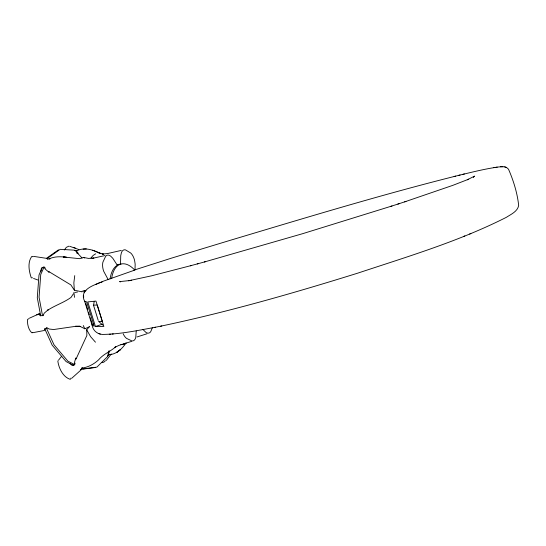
<?xml version="1.0" encoding="UTF-8"?>
<svg xmlns="http://www.w3.org/2000/svg" width="546" height="546" viewBox="0 0 546 546"><rect width="100%" height="100%" fill="white"/><g stroke="black" fill="none" stroke-linecap="round" stroke-linejoin="round"><path stroke-width="0.82" d="M84.657 301.242L92.069 325.088L94.233 326.283L86.65 301.897L84.657 301.283C79.579 291.53 89.899 286.589 97.311 283.743M109.166 352.395L108.176 353.371L108.381 355.589L107.425 356.204M111.691 278.426L111.862 277.122A31.607 16.503 74.7 0 1 133.893 269.212L134.698 270.113L103.501 281.129L100.805 282.637M110.087 278.904C110.852 273.785 112.647 268.079 117.281 265.213L112.756 258.244L110.722 256.197A10.087 5.235 75.1 0 0 105.719 256.19L102.907 262.128A10.128 5.276 75.2 0 0 103.692 271.266L108.183 279.62M94.13 301.733L93.578 305.473L98.205 320.359M40.807 271.683L41.414 268.113L43.38 267.13L45.345 268.052M74.747 275.621L73.847 282.876L74.358 290.185L82.016 291.857M70.912 378.091L70.721 378.965L70.072 379.286C62.81 376.904 58.688 367.888 57.815 360.926M78.331 253.139L76.993 253.064L77.075 252.696L81.996 257.93M109.064 350.621L108.436 353.603L108.176 353.371M73.928 292.369L74.495 297.345M108.715 354.34L108.579 354.839L108.872 354.142M44.008 266.714L45.345 269.192L49.024 272.297L48.649 271.287M152.471 327.552L150.71 331.688A9.753 5.153 74.3 0 1 145.912 332.384L142.895 329.436M108.381 355.589L108.934 354.006M108.245 354.381L107.432 356.715L96.888 367.124L83.033 368.891L81.525 368.12M76.071 358.981L86.875 335.483L86.698 329.784L89.646 326.412M43.83 267.622L40.745 274.481L39.059 297.222L42.479 315.472M47.604 259.234L48.287 257.705L60.169 249.331L74.304 250.15L76.44 251.549M42.438 267.376L38.998 275L37.285 297.727L40.704 315.963M42.97 315.731L44.246 313.151L48.341 309.63L47.734 310.203C55.132 305.31 63.807 302.648 71.021 297.42L73.369 293.844M84.821 291.223L84.05 292.513M111.295 353.951L106.306 360.415M64.285 250.068L66.305 247.358L68.919 246.137M105.487 360.715L103.679 362.291L102.102 362.36M75.15 363.138L74.017 365.021L71.833 365.254L70.134 363.472M125.86 343.236C122.038 348.962 116.373 354.231 109.186 354.757M61.207 356.763L58.463 360.271M82.521 367.786L81.177 369.28M473.648 176.87L473.348 177.252L474.57 176.112L467.315 179.777L468.584 179.231L452.859 185.34L404.62 201.877M90.95 257.992L93.202 255.385L95.68 253.815M81.142 369.84L71.744 378.269M46.567 258.231L58.477 249.85M126.201 343.045L123.71 344.335L120.857 344.628M38.527 314.025L36.821 314.844L39.005 313.848M29.375 318.209L37.961 314.325M89.073 326.958L84.828 328.781L79.887 326.317L75.546 326.337L79.887 326.317M32.453 277.675L31.791 277.989L31.183 277.6C28.999 271.082 27.437 262.701 31.62 256.627L32.289 256.354L32.897 256.784M98.369 283.285L102.498 281.531M95.891 284.364L99.761 282.671M32.385 332.514L31.75 332.787C28.494 329.661 27.116 323.955 27.559 319.478L28.754 318.693M76.863 250.744C84.691 246.915 93.421 249.891 100.669 253.637L97.734 252.382L103.344 254.156M49.195 258.852C54.655 256.306 60.893 256.49 66.721 257.337L63.275 256.968L79.559 258.681L83.804 257.473L88.425 258.408L93.857 258.094L92.097 258.415L104.962 255.576M80.405 369.601L81.163 369.294M160.585 326.208C227.252 312.196 292.813 293.373 357.821 273.123C407.958 256.49 459.07 241.284 506.333 217.335C510.96 214.319 517.533 211.555 518.666 205.494C517.383 193.113 513.452 180.583 508.51 169.199C505.896 165.691 500.935 166.783 497.208 167.137C484.159 169.062 471.355 172.331 458.544 175.396M463.629 236.425L464.817 235.954M469.621 234.043L470.85 233.558M123.771 343.891L125.327 343.298M133.422 270.475L133.995 270.27M43.175 315.206L42.049 315.745L40.104 315.424L39.524 313.418L40.158 315.656M135.039 269.799L171.417 258.156L231.695 239.871C307.514 217.199 383.272 194.137 460.087 175.02M95.434 326.481L103.842 326.44L95.966 301.085L87.79 301.911L95.434 326.481L101.993 324.324M137.005 336.971L146.976 333.777M397.843 204.088L405.965 201.447M390.827 206.361L399.106 203.685M392.001 205.978L302.586 233.702L204.354 261.984M91.987 324.522L93.496 324.051M131.504 341.407L119.042 345.345L114.448 347.556L115.82 346.73C110.442 351.563 103.385 353.972 98.635 359.814C93.953 364.189 88.07 367.362 81.654 368.127M135.005 269.901L135.162 264.141L134.63 260.64A9.746 5.119 75.2 0 0 130.74 253.03L125.525 249.897A9.787 5.167 75.1 0 0 121.383 252.784L120.734 255.651L120.529 264.107L117.247 264.598M197.208 263.936L205.508 261.671M190.301 265.806L198.451 263.602M191.626 265.452L151.44 275.846L128.638 280.76L131.668 280.207M454.115 176.495L455.61 176.126M462.796 174.365L464.393 173.969M121.287 250.409L107.555 253.556L102.259 254.054L103.563 254.19M44.233 330.507L32.548 332.746M120.529 264.107L120.987 264.011M92.069 325.088C92.984 331.245 98.587 335.135 104.627 334.384C121.806 333.934 138.704 330.282 155.549 327.218M154.293 327.47L161.8 325.962M46.976 328.078L45.98 328.248C44.253 328.371 45.025 331.688 44.56 329.375M49.338 259.043L50.014 258.927M129.982 280.521L119.56 281.627L120.611 281.886M75.007 292.424L77.477 292.035M76.065 326.262L53.685 329.525L49.236 329.033L46.731 327.709M493.768 167.663L495.14 167.451M495.816 167.356L497.208 167.137M83.722 291.018L86.002 290.67M82.023 291.236L85.265 290.82M81.293 369.314L95.168 367.547M109.275 334.254L110.483 334.166M112.121 334.036L113.315 333.947M83.149 249.106L86.323 248.887M74.529 250.389L75.676 250.368L76.993 251.235M93.659 305.146L97.236 305.05M500.498 166.789L502.846 166.714M75.519 326.358L80.003 326.324M102.198 321.533L98.546 321.362L102.798 325.095M33.552 256.374L46.273 258.306M69.717 246.294L78.863 249.549M46.553 258.538L48.553 259.111M98.314 333.517L100.334 334.036M506.156 167.288L504.716 166.878M33.559 278.44L37.838 279.989M76.884 251.208L76.351 251.03L76.993 253.064M75.43 248.109L73.662 247.468M92.608 250.198L98.062 252.464M73.717 365.465L66.134 361.609L52.184 345.195L44.676 328.617M74.713 364.646L67.902 361.172L53.965 344.731L46.451 328.139M83.804 257.473L84.685 258.019M48.608 271.444L70.864 284.91L74.358 290.185M76.303 250.983L75.676 250.368M95.475 342.199L90.602 336.664L86.698 329.784M84.828 328.781L83.285 325.539M74.747 364.953L74.495 362.373L75.819 357.944L75.955 358.893M88.486 312.21L89.257 314.653M90.206 317.676L92.11 323.723M97.584 306.06L102.286 321.212M85.688 303.112L87.558 309.179M83.545 295.461L83.715 297.27M136.227 331.006L135.783 337.339A10.053 5.221 74.2 0 1 131.92 340.943L126.501 338.37A10.094 5.262 74.2 0 1 123.191 333.818M118.107 351.358L116.591 352.477L120.659 349.481L118.107 351.358"/></g></svg>
